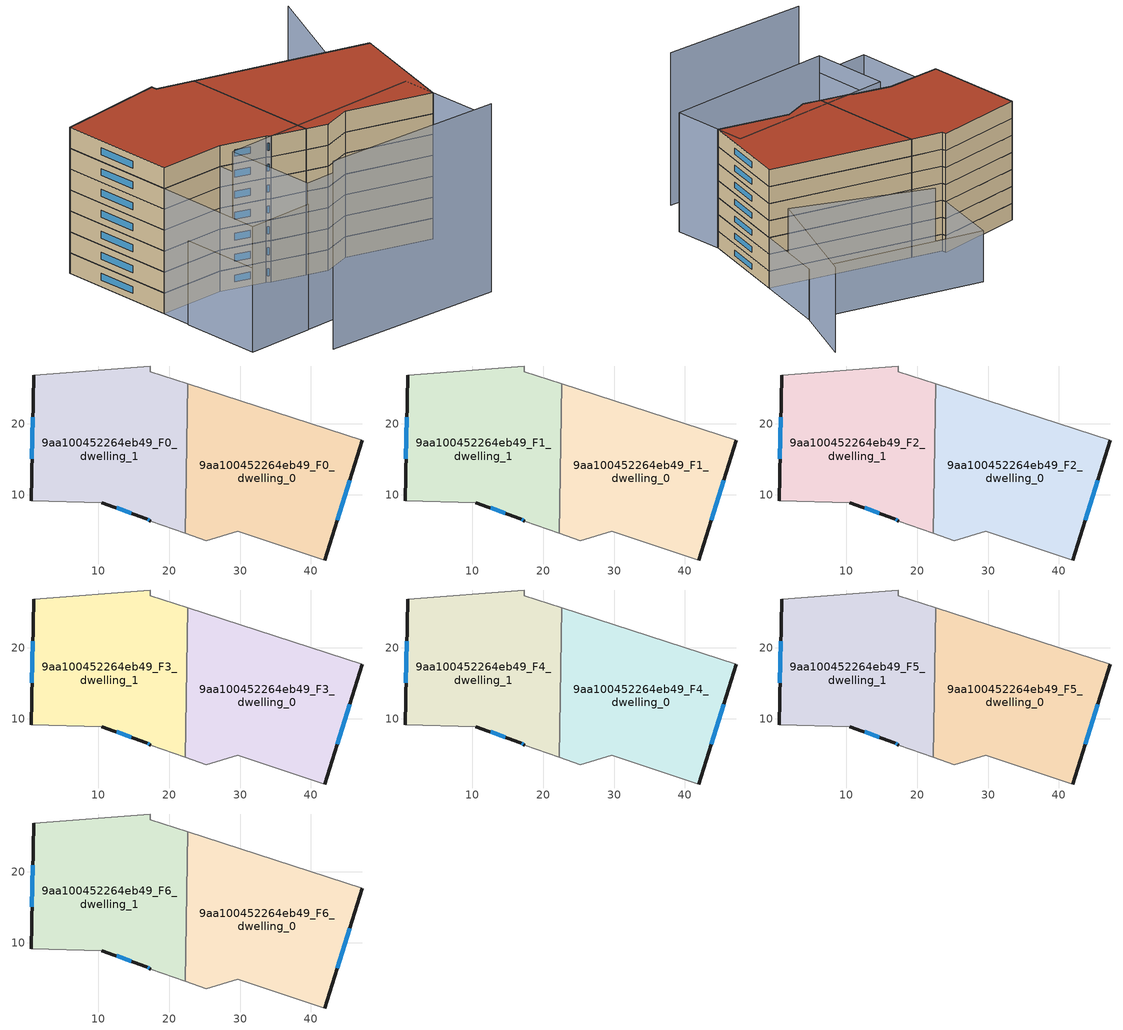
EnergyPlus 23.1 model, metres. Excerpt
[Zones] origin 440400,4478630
9aa100452264eb49_F0_dwelling_0
 floor ground (EU_floor_Construction): 41.91,0.77 47.26,17.66 22.64,25.62 22.23,4.55 25.21,3.51 29.68,4.8 z0
 wall outside (EU_wall_Construction): 47.26,17.66 41.91,0.77 z0:3
 wall adiabatic (EU_wall_Construction): 22.64,25.62 47.26,17.66 / 41.91,0.77 29.68,4.8 25.21,3.51 22.23,4.55 z0:3
 wall to 9aa100452264eb49_F0_dwelling_1 (EU_wall_Construction): 22.23,4.55 22.64,25.62 z0:3
 window (EU_Window_Construction): 45.47,12.01 43.7,6.42 z1:2
9aa100452264eb49_F0_dwelling_1
 floor ground (EU_floor_Construction): 22.23,4.55 22.64,25.62 17.34,27.33 17.35,28.15 0.87,26.84 0.51,9.14 10.49,8.87 16.76,6.62 17.38,6.23 z0
 wall outside (EU_wall_Construction): 0.51,9.14 0.87,26.84 / 17.38,6.23 16.76,6.62 10.49,8.87 z0:3
 wall adiabatic (EU_wall_Construction): 10.49,8.87 0.51,9.14 / 0.87,26.84 17.35,28.15 17.34,27.33 22.64,25.62 / 22.23,4.55 17.38,6.23 z0:3
 window (EU_Window_Construction): 0.63,15.06 0.75,20.92 / 17.17,6.36 16.97,6.49 / 14.66,7.37 12.58,8.12 z1:2
9aa100452264eb49_F1_dwelling_0
 floor to 9aa100452264eb49_F0_dwelling_0 (EU_floor_Construction): 41.91,0.77 47.25,17.66 22.64,25.62 22.23,4.55 25.21,3.51 29.68,4.8 z3
 wall outside (EU_wall_Construction): 47.26,17.66 41.91,0.77 z3:6
 wall adiabatic (EU_wall_Construction): 22.64,25.62 47.26,17.66 / 41.91,0.77 29.68,4.8 25.21,3.51 22.23,4.55 z3:6
 wall to 9aa100452264eb49_F1_dwelling_1 (EU_wall_Construction): 22.23,4.55 22.64,25.62 z3:6
 window (EU_Window_Construction): 45.47,12.01 43.7,6.42 z4:5
9aa100452264eb49_F1_dwelling_1
 floor to 9aa100452264eb49_F0_dwelling_1 (EU_floor_Construction): 22.23,4.55 22.64,25.62 17.34,27.33 17.35,28.15 0.87,26.84 0.51,9.14 10.49,8.87 16.76,6.62 17.38,6.23 z3
 wall outside (EU_wall_Construction): 0.51,9.14 0.87,26.84 / 17.38,6.23 16.76,6.62 10.49,8.87 z3:6
 wall adiabatic (EU_wall_Construction): 10.49,8.87 0.51,9.14 / 0.87,26.84 17.35,28.15 17.34,27.33 22.64,25.62 / 22.23,4.55 17.38,6.23 z3:6
 window (EU_Window_Construction): 0.63,15.06 0.75,20.92 / 17.17,6.36 16.97,6.49 / 14.66,7.37 12.58,8.12 z4:5
9aa100452264eb49_F2_dwelling_0
 floor to 9aa100452264eb49_F1_dwelling_0 (EU_floor_Construction): 41.91,0.77 47.25,17.66 22.64,25.62 22.23,4.55 25.21,3.51 29.68,4.8 z6
 wall outside (EU_wall_Construction): 47.26,17.66 41.91,0.77 z6:9
 wall adiabatic (EU_wall_Construction): 22.64,25.62 47.26,17.66 / 41.91,0.77 29.68,4.8 25.21,3.51 22.23,4.55 z6:9
 wall to 9aa100452264eb49_F2_dwelling_1 (EU_wall_Construction): 22.23,4.55 22.64,25.62 z6:9
 window (EU_Window_Construction): 45.47,12.01 43.7,6.42 z7:8
9aa100452264eb49_F2_dwelling_1
 floor to 9aa100452264eb49_F1_dwelling_1 (EU_floor_Construction): 22.23,4.55 22.64,25.62 17.34,27.33 17.35,28.15 0.87,26.84 0.51,9.14 10.49,8.87 16.76,6.62 17.38,6.23 z6
 wall outside (EU_wall_Construction): 0.51,9.14 0.87,26.84 / 17.38,6.23 16.76,6.62 10.49,8.87 z6:9
 wall adiabatic (EU_wall_Construction): 10.49,8.87 0.51,9.14 / 0.87,26.84 17.35,28.15 17.34,27.33 22.64,25.62 / 22.23,4.55 17.38,6.23 z6:9
 window (EU_Window_Construction): 0.63,15.06 0.75,20.92 / 17.17,6.36 16.97,6.49 / 14.66,7.37 12.58,8.12 z7:8
9aa100452264eb49_F3_dwelling_0
 floor to 9aa100452264eb49_F2_dwelling_0 (EU_floor_Construction): 41.91,0.77 47.25,17.66 22.64,25.62 22.23,4.55 25.21,3.51 29.68,4.8 z9
 wall outside (EU_wall_Construction): 47.26,17.66 41.91,0.77 z9:12
 wall adiabatic (EU_wall_Construction): 22.64,25.62 47.26,17.66 / 41.91,0.77 29.68,4.8 25.21,3.51 22.23,4.55 z9:12
 wall to 9aa100452264eb49_F3_dwelling_1 (EU_wall_Construction): 22.23,4.55 22.64,25.62 z9:12
 window (EU_Window_Construction): 45.47,12.01 43.7,6.42 z10:11
9aa100452264eb49_F3_dwelling_1
 floor to 9aa100452264eb49_F2_dwelling_1 (EU_floor_Construction): 22.23,4.55 22.64,25.62 17.34,27.33 17.35,28.15 0.87,26.84 0.51,9.14 10.49,8.87 16.76,6.62 17.38,6.23 z9
 wall outside (EU_wall_Construction): 0.51,9.14 0.87,26.84 / 17.38,6.23 16.76,6.62 10.49,8.87 z9:12
 wall adiabatic (EU_wall_Construction): 10.49,8.87 0.51,9.14 / 0.87,26.84 17.35,28.15 17.34,27.33 22.64,25.62 / 22.23,4.55 17.38,6.23 z9:12
 window (EU_Window_Construction): 0.63,15.06 0.75,20.92 / 17.17,6.36 16.97,6.49 / 14.66,7.37 12.58,8.12 z10:11
9aa100452264eb49_F4_dwelling_0
 floor to 9aa100452264eb49_F3_dwelling_0 (EU_floor_Construction): 41.91,0.77 47.25,17.66 22.64,25.62 22.23,4.55 25.21,3.51 29.68,4.8 z12
 wall outside (EU_wall_Construction): 47.26,17.66 41.91,0.77 z12:15
 wall adiabatic (EU_wall_Construction): 22.64,25.62 47.26,17.66 / 41.91,0.77 29.68,4.8 25.21,3.51 22.23,4.55 z12:15
 wall to 9aa100452264eb49_F4_dwelling_1 (EU_wall_Construction): 22.23,4.55 22.64,25.62 z12:15
 window (EU_Window_Construction): 45.47,12.01 43.7,6.42 z13:14
9aa100452264eb49_F4_dwelling_1
 floor to 9aa100452264eb49_F3_dwelling_1 (EU_floor_Construction): 22.23,4.55 22.64,25.62 17.34,27.33 17.35,28.15 0.87,26.84 0.51,9.14 10.49,8.87 16.76,6.62 17.38,6.23 z12
 wall outside (EU_wall_Construction): 0.51,9.14 0.87,26.84 / 17.38,6.23 16.76,6.62 10.49,8.87 z12:15
 wall adiabatic (EU_wall_Construction): 10.49,8.87 0.51,9.14 / 0.87,26.84 17.35,28.15 17.34,27.33 22.64,25.62 / 22.23,4.55 17.38,6.23 z12:15
 window (EU_Window_Construction): 0.63,15.06 0.75,20.92 / 17.17,6.36 16.97,6.49 / 14.66,7.37 12.58,8.12 z13:14
9aa100452264eb49_F5_dwelling_0
 floor to 9aa100452264eb49_F4_dwelling_0 (EU_floor_Construction): 41.91,0.77 47.25,17.66 22.64,25.62 22.23,4.55 25.21,3.51 29.68,4.8 z15
 wall outside (EU_wall_Construction): 47.26,17.66 41.91,0.77 z15:18
 wall adiabatic (EU_wall_Construction): 22.64,25.62 47.26,17.66 / 41.91,0.77 29.68,4.8 25.21,3.51 22.23,4.55 z15:18
 wall to 9aa100452264eb49_F5_dwelling_1 (EU_wall_Construction): 22.23,4.55 22.64,25.62 z15:18
 window (EU_Window_Construction): 45.47,12.01 43.7,6.42 z16:17
9aa100452264eb49_F5_dwelling_1
 floor to 9aa100452264eb49_F4_dwelling_1 (EU_floor_Construction): 22.23,4.55 22.64,25.62 17.34,27.33 17.35,28.15 0.87,26.84 0.51,9.14 10.49,8.87 16.76,6.62 17.38,6.23 z15
 wall outside (EU_wall_Construction): 0.51,9.14 0.87,26.84 / 17.38,6.23 16.76,6.62 10.49,8.87 z15:18
 wall adiabatic (EU_wall_Construction): 10.49,8.87 0.51,9.14 / 0.87,26.84 17.35,28.15 17.34,27.33 22.64,25.62 / 22.23,4.55 17.38,6.23 z15:18
 window (EU_Window_Construction): 0.63,15.06 0.75,20.92 / 17.17,6.36 16.97,6.49 / 14.66,7.37 12.58,8.12 z16:17
9aa100452264eb49_F6_dwelling_0
 floor to 9aa100452264eb49_F5_dwelling_0 (EU_floor_Construction): 41.91,0.77 47.25,17.66 22.64,25.62 22.23,4.55 25.21,3.51 29.68,4.8 z18
 wall outside (EU_wall_Construction): 47.26,17.66 41.91,0.77 z18:21
 wall adiabatic (EU_wall_Construction): 22.64,25.62 47.26,17.66 / 41.91,0.77 29.68,4.8 25.21,3.51 22.23,4.55 z18:21
 wall to 9aa100452264eb49_F6_dwelling_1 (EU_wall_Construction): 22.23,4.55 22.64,25.62 z18:21
 window (EU_Window_Construction): 45.47,12.01 43.7,6.42 z19:20
 roof outside (EU_roof_Construction): 47.26,17.66 41.91,0.77 29.68,4.8 25.21,3.51 22.23,4.55 22.64,25.62 z21
9aa100452264eb49_F6_dwelling_1
 floor to 9aa100452264eb49_F5_dwelling_1 (EU_floor_Construction): 22.23,4.55 22.64,25.62 17.34,27.33 17.35,28.15 0.87,26.84 0.51,9.14 10.49,8.87 16.76,6.62 17.38,6.23 z18
 wall outside (EU_wall_Construction): 0.51,9.14 0.87,26.84 / 17.38,6.23 16.76,6.62 10.49,8.87 z18:21
 wall adiabatic (EU_wall_Construction): 10.49,8.87 0.51,9.14 / 0.87,26.84 17.35,28.15 17.34,27.33 22.64,25.62 / 22.23,4.55 17.38,6.23 z18:21
 window (EU_Window_Construction): 0.63,15.06 0.75,20.92 / 17.17,6.36 16.97,6.49 / 14.66,7.37 12.58,8.12 z19:20
 roof outside (EU_roof_Construction): 22.64,25.62 22.23,4.55 17.38,6.23 16.76,6.62 10.49,8.87 0.51,9.14 0.87,26.84 17.35,28.15 17.34,27.33 z21
shading: 8.09,-14.35 35.49,-16.24 z0:27; 0.35,4.58 0.15,-7.48 z0:12; 41.78,-8.11 10.17,-7.64 / 10.17,-7.64 10.37,6.33 / 10.37,6.33 41.99,5.87 / 41.99,5.87 41.78,-8.11 z0:21; 0.15,-7.48 0.51,9.14 / 0.51,9.14 10.53,8.92 / 10.53,8.92 10.17,-7.69 / 10.17,-7.69 0.15,-7.48 z0:18; 51.39,30.91 47.25,17.66 / 47.25,17.66 17.02,27.1 / 17.02,27.1 21.16,40.36 / 21.16,40.36 51.39,30.91 z0:9; 57.28,42.62 46.54,21.29 / 46.54,21.29 24.23,32.53 z0:15
[Building]
EU S2 Campaign: North Axis=0; Terrain=City; Solar Distribution=FullExterior
[Site:Location]
Madrid: Latitude=40.5; Longitude=-3.5; Time Zone=1; Elevation=609
[SizingPeriod:WeatherFileDays]
AnnualSizingPeriod: Begin Month=1; Begin Day of Month=1; End Month=12; End Day of Month=31; Day of Week for Start Day=Monday; Use Weather File Daylight Saving Period=No; Use Weather File Rain and Snow Indicators=No
[MATERIAL]
EU_InternalMass_Material: Roughness=MediumRough; Thickness=0.1; Conductivity=1; Density=1800; Specific Heat=900; Thermal Absorptance=0.9; Solar Absorptance=0.7; Visible Absorptance=0.7
[MATERIAL:NOMASS] Roughness=MediumRough; Thermal Absorptance=0.9; Solar Absorptance=0.7; Visible Absorptance=0.7
Name | Thermal Resistance
EU_wall_NoMass | 0.459673
EU_roof_NoMass | 0.495815
EU_floor_NoMass | 0.788942
[WINDOWMATERIAL:SIMPLEGLAZINGSYSTEM]
EU_Window_SimpleGlazing: UFactor=4.26103; Solar Heat Gain Coefficient=0.85; Visible Transmittance=0.85
[CONSTRUCTION]
EU_wall_Construction: EU_wall_NoMass
EU_roof_Construction: EU_roof_NoMass
EU_floor_Construction: EU_floor_NoMass
EU_InternalMass_Construction: EU_InternalMass_Material
EU_Window_Construction: EU_Window_SimpleGlazing
[ZONE] Type=1; Multiplier=1; Ceiling Height=autocalculate; Floor Area=autocalculate; Part of Total Floor Area=Yes
Name | Volume
9aa100452264eb49_F0_dwelling_0; 9aa100452264eb49_F1_dwelling_0; 9aa100452264eb49_F2_dwelling_0; 9aa100452264eb49_F3_dwelling_0; 9aa100452264eb49_F4_dwelling_0; 9aa100452264eb49_F5_dwelling_0; 9aa100452264eb49_F6_dwelling_0 | 1274.82
9aa100452264eb49_F0_dwelling_1; 9aa100452264eb49_F1_dwelling_1; 9aa100452264eb49_F2_dwelling_1; 9aa100452264eb49_F3_dwelling_1; 9aa100452264eb49_F4_dwelling_1; 9aa100452264eb49_F5_dwelling_1; 9aa100452264eb49_F6_dwelling_1 | 1274.87
[INTERNALMASS] Construction=EU_InternalMass_Construction
Name | Zone or ZoneList | Surface Area
9aa100452264eb49_F0_dwelling_0_EU_InternalMass | 9aa100452264eb49_F0_dwelling_0 | 424.94
9aa100452264eb49_F0_dwelling_1_EU_InternalMass | 9aa100452264eb49_F0_dwelling_1 | 424.957
9aa100452264eb49_F1_dwelling_0_EU_InternalMass | 9aa100452264eb49_F1_dwelling_0 | 424.94
9aa100452264eb49_F1_dwelling_1_EU_InternalMass | 9aa100452264eb49_F1_dwelling_1 | 424.957
9aa100452264eb49_F2_dwelling_0_EU_InternalMass | 9aa100452264eb49_F2_dwelling_0 | 424.94
9aa100452264eb49_F2_dwelling_1_EU_InternalMass | 9aa100452264eb49_F2_dwelling_1 | 424.957
9aa100452264eb49_F3_dwelling_0_EU_InternalMass | 9aa100452264eb49_F3_dwelling_0 | 424.94
9aa100452264eb49_F3_dwelling_1_EU_InternalMass | 9aa100452264eb49_F3_dwelling_1 | 424.957
9aa100452264eb49_F4_dwelling_0_EU_InternalMass | 9aa100452264eb49_F4_dwelling_0 | 424.94
9aa100452264eb49_F4_dwelling_1_EU_InternalMass | 9aa100452264eb49_F4_dwelling_1 | 424.957
9aa100452264eb49_F5_dwelling_0_EU_InternalMass | 9aa100452264eb49_F5_dwelling_0 | 424.94
9aa100452264eb49_F5_dwelling_1_EU_InternalMass | 9aa100452264eb49_F5_dwelling_1 | 424.957
9aa100452264eb49_F6_dwelling_0_EU_InternalMass | 9aa100452264eb49_F6_dwelling_0 | 424.94
9aa100452264eb49_F6_dwelling_1_EU_InternalMass | 9aa100452264eb49_F6_dwelling_1 | 424.957
[OTHEREQUIPMENT] Fuel Type=Electricity; Design Level Calculation Method=Watts/Area; Power per Zone Floor Area=1; Fraction Latent=0; Fraction Radiant=0; Fraction Lost=0; Carbon Dioxide Generation Rate=0; EndUse Subcategory=EU_Step8_InternalGains
Name | Zone or ZoneList or Space or SpaceList | Schedule
EU_Step8_InternalGain_9aa100452264eb49_F0_dwelling_0_f000 | 9aa100452264eb49_F0_dwelling_0 | EU_Step8_GainSchedule_9aa100452264eb49_F0_dwelling_0_f000
EU_Step8_InternalGain_9aa100452264eb49_F0_dwelling_1_f000 | 9aa100452264eb49_F0_dwelling_1 | EU_Step8_GainSchedule_9aa100452264eb49_F0_dwelling_1_f000
EU_Step8_InternalGain_9aa100452264eb49_F1_dwelling_0_f000 | 9aa100452264eb49_F1_dwelling_0 | EU_Step8_GainSchedule_9aa100452264eb49_F1_dwelling_0_f000
EU_Step8_InternalGain_9aa100452264eb49_F1_dwelling_1_f000 | 9aa100452264eb49_F1_dwelling_1 | EU_Step8_GainSchedule_9aa100452264eb49_F1_dwelling_1_f000
EU_Step8_InternalGain_9aa100452264eb49_F2_dwelling_0_f000 | 9aa100452264eb49_F2_dwelling_0 | EU_Step8_GainSchedule_9aa100452264eb49_F2_dwelling_0_f000
EU_Step8_InternalGain_9aa100452264eb49_F2_dwelling_1_f000 | 9aa100452264eb49_F2_dwelling_1 | EU_Step8_GainSchedule_9aa100452264eb49_F2_dwelling_1_f000
EU_Step8_InternalGain_9aa100452264eb49_F3_dwelling_0_f000 | 9aa100452264eb49_F3_dwelling_0 | EU_Step8_GainSchedule_9aa100452264eb49_F3_dwelling_0_f000
EU_Step8_InternalGain_9aa100452264eb49_F3_dwelling_1_f000 | 9aa100452264eb49_F3_dwelling_1 | EU_Step8_GainSchedule_9aa100452264eb49_F3_dwelling_1_f000
EU_Step8_InternalGain_9aa100452264eb49_F4_dwelling_0_f000 | 9aa100452264eb49_F4_dwelling_0 | EU_Step8_GainSchedule_9aa100452264eb49_F4_dwelling_0_f000
EU_Step8_InternalGain_9aa100452264eb49_F4_dwelling_1_f000 | 9aa100452264eb49_F4_dwelling_1 | EU_Step8_GainSchedule_9aa100452264eb49_F4_dwelling_1_f000
EU_Step8_InternalGain_9aa100452264eb49_F5_dwelling_0_f000 | 9aa100452264eb49_F5_dwelling_0 | EU_Step8_GainSchedule_9aa100452264eb49_F5_dwelling_0_f000
EU_Step8_InternalGain_9aa100452264eb49_F5_dwelling_1_f000 | 9aa100452264eb49_F5_dwelling_1 | EU_Step8_GainSchedule_9aa100452264eb49_F5_dwelling_1_f000
EU_Step8_InternalGain_9aa100452264eb49_F6_dwelling_0_f000 | 9aa100452264eb49_F6_dwelling_0 | EU_Step8_GainSchedule_9aa100452264eb49_F6_dwelling_0_f000
EU_Step8_InternalGain_9aa100452264eb49_F6_dwelling_1_f000 | 9aa100452264eb49_F6_dwelling_1 | EU_Step8_GainSchedule_9aa100452264eb49_F6_dwelling_1_f000
[ZONEVENTILATION:DESIGNFLOWRATE] Schedule=EU_AlwaysOn; Design Flow Rate Calculation Method=AirChanges/Hour; Air Changes per Hour=0.719161; Ventilation Type=Natural; Fan Pressure Rise=0; Fan Total Efficiency=1; Constant Term Coefficient=1; Temperature Term Coefficient=0; Velocity Term Coefficient=0; Velocity Squared Term Coefficient=0; Minimum Indoor Temperature=-100; Maximum Indoor Temperature=100; Delta Temperature=-100; Minimum Outdoor Temperature=-100; Maximum Outdoor Temperature=100; Maximum Wind Speed=40
Name | Zone or ZoneList or Space or SpaceList
EU_ConstantAir_9aa100452264eb49_F0_dwelling_0 | 9aa100452264eb49_F0_dwelling_0
EU_ConstantAir_9aa100452264eb49_F0_dwelling_1 | 9aa100452264eb49_F0_dwelling_1
EU_ConstantAir_9aa100452264eb49_F1_dwelling_0 | 9aa100452264eb49_F1_dwelling_0
EU_ConstantAir_9aa100452264eb49_F1_dwelling_1 | 9aa100452264eb49_F1_dwelling_1
EU_ConstantAir_9aa100452264eb49_F2_dwelling_0 | 9aa100452264eb49_F2_dwelling_0
EU_ConstantAir_9aa100452264eb49_F2_dwelling_1 | 9aa100452264eb49_F2_dwelling_1
EU_ConstantAir_9aa100452264eb49_F3_dwelling_0 | 9aa100452264eb49_F3_dwelling_0
EU_ConstantAir_9aa100452264eb49_F3_dwelling_1 | 9aa100452264eb49_F3_dwelling_1
EU_ConstantAir_9aa100452264eb49_F4_dwelling_0 | 9aa100452264eb49_F4_dwelling_0
EU_ConstantAir_9aa100452264eb49_F4_dwelling_1 | 9aa100452264eb49_F4_dwelling_1
EU_ConstantAir_9aa100452264eb49_F5_dwelling_0 | 9aa100452264eb49_F5_dwelling_0
EU_ConstantAir_9aa100452264eb49_F5_dwelling_1 | 9aa100452264eb49_F5_dwelling_1
EU_ConstantAir_9aa100452264eb49_F6_dwelling_0 | 9aa100452264eb49_F6_dwelling_0
EU_ConstantAir_9aa100452264eb49_F6_dwelling_1 | 9aa100452264eb49_F6_dwelling_1
[HVACTEMPLATE:THERMOSTAT] Constant Heating Setpoint=20; Constant Cooling Setpoint=50
EU_HeatOnly_9aa100452264eb49_F0_dwelling_0; EU_HeatOnly_9aa100452264eb49_F0_dwelling_1; EU_HeatOnly_9aa100452264eb49_F1_dwelling_0; EU_HeatOnly_9aa100452264eb49_F1_dwelling_1; EU_HeatOnly_9aa100452264eb49_F2_dwelling_0; EU_HeatOnly_9aa100452264eb49_F2_dwelling_1; EU_HeatOnly_9aa100452264eb49_F3_dwelling_0; EU_HeatOnly_9aa100452264eb49_F3_dwelling_1; EU_HeatOnly_9aa100452264eb49_F4_dwelling_0; EU_HeatOnly_9aa100452264eb49_F4_dwelling_1; EU_HeatOnly_9aa100452264eb49_F5_dwelling_0; EU_HeatOnly_9aa100452264eb49_F5_dwelling_1; EU_HeatOnly_9aa100452264eb49_F6_dwelling_0; EU_HeatOnly_9aa100452264eb49_F6_dwelling_1
[HVACTEMPLATE:ZONE:IDEALLOADSAIRSYSTEM] System Availability Schedule=EU_AlwaysOn; Maximum Heating Supply Air Temperature=50; Minimum Cooling Supply Air Temperature=13; Maximum Heating Supply Air Humidity Ratio=0.0156; Minimum Cooling Supply Air Humidity Ratio=0.0077; Heating Limit=NoLimit; Cooling Limit=NoLimit; Heating Availability Schedule=EU_AlwaysOn; Cooling Availability Schedule=EU_CoolingOff; Dehumidification Control Type=ConstantSensibleHeatRatio; Cooling Sensible Heat Ratio=0.7; Dehumidification Setpoint=60; Humidification Control Type=None; Humidification Setpoint=30; Outdoor Air Method=None; Outdoor Air Flow Rate per Person=0.00944; Outdoor Air Flow Rate per Zone Floor Area=0; Outdoor Air Flow Rate per Zone=0; Demand Controlled Ventilation Type=None; Outdoor Air Economizer Type=NoEconomizer; Heat Recovery Type=None; Sensible Heat Recovery Effectiveness=0.7; Latent Heat Recovery Effectiveness=0.65
Name | Template Thermostat
9aa100452264eb49_F0_dwelling_0 | EU_HeatOnly_9aa100452264eb49_F0_dwelling_0
9aa100452264eb49_F0_dwelling_1 | EU_HeatOnly_9aa100452264eb49_F0_dwelling_1
9aa100452264eb49_F1_dwelling_0 | EU_HeatOnly_9aa100452264eb49_F1_dwelling_0
9aa100452264eb49_F1_dwelling_1 | EU_HeatOnly_9aa100452264eb49_F1_dwelling_1
9aa100452264eb49_F2_dwelling_0 | EU_HeatOnly_9aa100452264eb49_F2_dwelling_0
9aa100452264eb49_F2_dwelling_1 | EU_HeatOnly_9aa100452264eb49_F2_dwelling_1
9aa100452264eb49_F3_dwelling_0 | EU_HeatOnly_9aa100452264eb49_F3_dwelling_0
9aa100452264eb49_F3_dwelling_1 | EU_HeatOnly_9aa100452264eb49_F3_dwelling_1
9aa100452264eb49_F4_dwelling_0 | EU_HeatOnly_9aa100452264eb49_F4_dwelling_0
9aa100452264eb49_F4_dwelling_1 | EU_HeatOnly_9aa100452264eb49_F4_dwelling_1
9aa100452264eb49_F5_dwelling_0 | EU_HeatOnly_9aa100452264eb49_F5_dwelling_0
9aa100452264eb49_F5_dwelling_1 | EU_HeatOnly_9aa100452264eb49_F5_dwelling_1
9aa100452264eb49_F6_dwelling_0 | EU_HeatOnly_9aa100452264eb49_F6_dwelling_0
9aa100452264eb49_F6_dwelling_1 | EU_HeatOnly_9aa100452264eb49_F6_dwelling_1
[SIZING:ZONE] Zone Cooling Design Supply Air Temperature Input Method=SupplyAirTemperature; Zone Cooling Design Supply Air Temperature=13; Zone Heating Design Supply Air Temperature Input Method=SupplyAirTemperature; Zone Heating Design Supply Air Temperature=50; Zone Cooling Design Supply Air Humidity Ratio=0.008; Zone Heating Design Supply Air Humidity Ratio=0.008; Cooling Design Air Flow Method=DesignDay; Cooling Design Air Flow Rate=0; Cooling Minimum Air Flow per Zone Floor Area=0.000762; Cooling Minimum Air Flow=0; Cooling Minimum Air Flow Fraction=0.2; Heating Design Air Flow Method=DesignDay; Heating Design Air Flow Rate=0; Heating Maximum Air Flow per Zone Floor Area=0.002032; Heating Maximum Air Flow=0.141576; Heating Maximum Air Flow Fraction=0.3; Account for Dedicated Outdoor Air System=No; Dedicated Outdoor Air System Control Strategy=NeutralSupplyAir; Dedicated Outdoor Air Low Setpoint Temperature for Design=autosize; Dedicated Outdoor Air High Setpoint Temperature for Design=autosize; Zone Load Sizing Method=Sensible Load Only No Latent Load; Zone Latent Cooling Design Supply Air Humidity Ratio Input Method=HumidityRatioDifference; Zone Cooling Design Supply Air Humidity Ratio Difference=0.005; Zone Latent Heating Design Supply Air Humidity Ratio Input Method=HumidityRatioDifference; Zone Humidification Design Supply Air Humidity Ratio Difference=0.005
9aa100452264eb49_F0_dwelling_0; 9aa100452264eb49_F0_dwelling_1; 9aa100452264eb49_F1_dwelling_0; 9aa100452264eb49_F1_dwelling_1; 9aa100452264eb49_F2_dwelling_0; 9aa100452264eb49_F2_dwelling_1; 9aa100452264eb49_F3_dwelling_0; 9aa100452264eb49_F3_dwelling_1; 9aa100452264eb49_F4_dwelling_0; 9aa100452264eb49_F4_dwelling_1; 9aa100452264eb49_F5_dwelling_0; 9aa100452264eb49_F5_dwelling_1; 9aa100452264eb49_F6_dwelling_0; 9aa100452264eb49_F6_dwelling_1
[SCHEDULE:CONSTANT]
Name | Hourly Value
EU_AlwaysOn | 1
EU_CoolingOff | 0
[SCHEDULE:FILE] Column Number=1; Rows to Skip at Top=0; Number of Hours of Data=8760; Column Separator=Comma; Interpolate to Timestep=No; Minutes per Item=60; Adjust Schedule for Daylight Savings=Yes
Name | File
EU_Step8_GainSchedule_9aa100452264eb49_F0_dwelling_0_f000 | ../../schedules/9aa100452264eb49/9aa100452264eb49_F0_dwelling_0_f000_gain.csv
EU_Step8_GainSchedule_9aa100452264eb49_F0_dwelling_1_f000 | ../../schedules/9aa100452264eb49/9aa100452264eb49_F0_dwelling_1_f000_gain.csv
EU_Step8_GainSchedule_9aa100452264eb49_F1_dwelling_0_f000 | ../../schedules/9aa100452264eb49/9aa100452264eb49_F1_dwelling_0_f000_gain.csv
EU_Step8_GainSchedule_9aa100452264eb49_F1_dwelling_1_f000 | ../../schedules/9aa100452264eb49/9aa100452264eb49_F1_dwelling_1_f000_gain.csv
EU_Step8_GainSchedule_9aa100452264eb49_F2_dwelling_0_f000 | ../../schedules/9aa100452264eb49/9aa100452264eb49_F2_dwelling_0_f000_gain.csv
EU_Step8_GainSchedule_9aa100452264eb49_F2_dwelling_1_f000 | ../../schedules/9aa100452264eb49/9aa100452264eb49_F2_dwelling_1_f000_gain.csv
EU_Step8_GainSchedule_9aa100452264eb49_F3_dwelling_0_f000 | ../../schedules/9aa100452264eb49/9aa100452264eb49_F3_dwelling_0_f000_gain.csv
EU_Step8_GainSchedule_9aa100452264eb49_F3_dwelling_1_f000 | ../../schedules/9aa100452264eb49/9aa100452264eb49_F3_dwelling_1_f000_gain.csv
EU_Step8_GainSchedule_9aa100452264eb49_F4_dwelling_0_f000 | ../../schedules/9aa100452264eb49/9aa100452264eb49_F4_dwelling_0_f000_gain.csv
EU_Step8_GainSchedule_9aa100452264eb49_F4_dwelling_1_f000 | ../../schedules/9aa100452264eb49/9aa100452264eb49_F4_dwelling_1_f000_gain.csv
EU_Step8_GainSchedule_9aa100452264eb49_F5_dwelling_0_f000 | ../../schedules/9aa100452264eb49/9aa100452264eb49_F5_dwelling_0_f000_gain.csv
EU_Step8_GainSchedule_9aa100452264eb49_F5_dwelling_1_f000 | ../../schedules/9aa100452264eb49/9aa100452264eb49_F5_dwelling_1_f000_gain.csv
EU_Step8_GainSchedule_9aa100452264eb49_F6_dwelling_0_f000 | ../../schedules/9aa100452264eb49/9aa100452264eb49_F6_dwelling_0_f000_gain.csv
EU_Step8_GainSchedule_9aa100452264eb49_F6_dwelling_1_f000 | ../../schedules/9aa100452264eb49/9aa100452264eb49_F6_dwelling_1_f000_gain.csv
